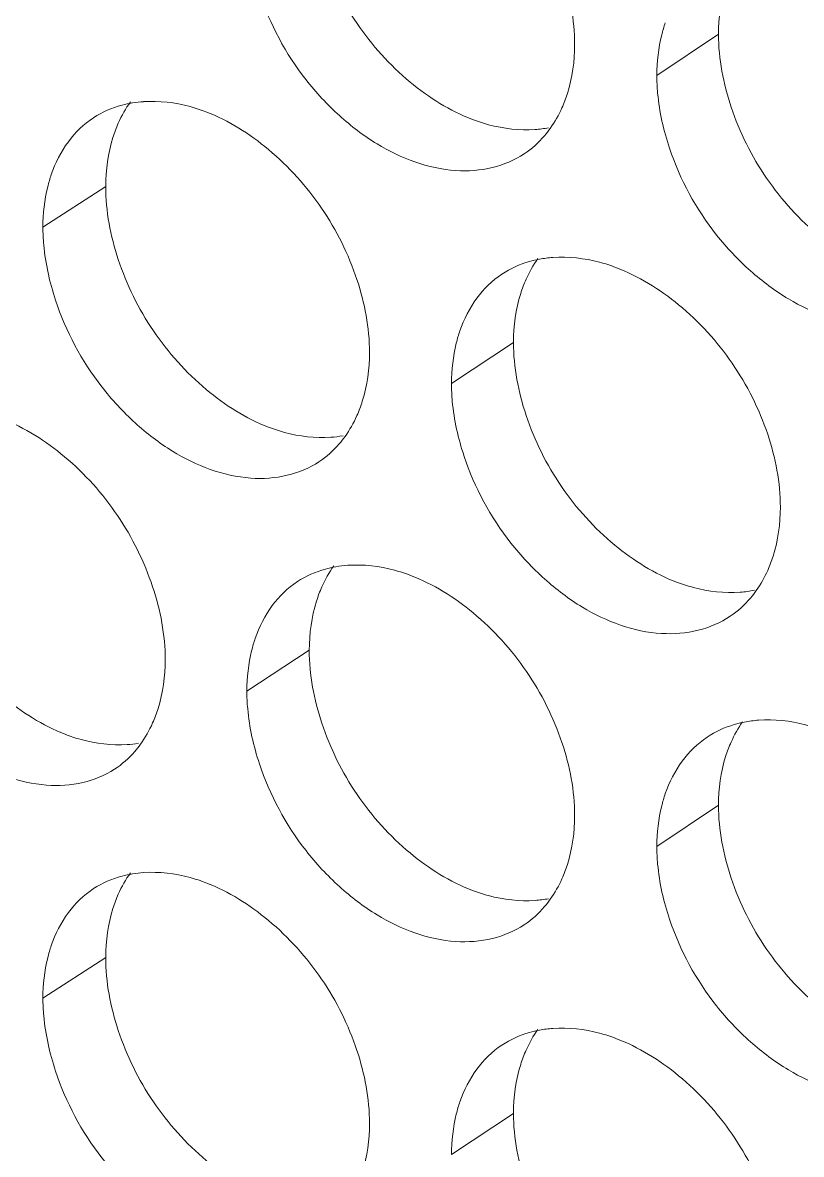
# Model space of a CAD drawing. Header units: millimetres. Extents: x 1177 to 4147, y 93 to 2194.
# Drawn here: x 2635.9 to 2643.86, y 749.05 to 760.61 of the extents above; entities that cross this region are included whole.
import ezdxf

# ---------------------------------------------------------------- set-up
doc = ezdxf.new("R2010")
doc.units = ezdxf.units.MM
doc.header["$LTSCALE"] = 0.1
doc.layers.get('0').update_dxf_attribs({"lineweight": 13})
doc.layers.add('标注', color=251, linetype='Continuous', lineweight=9)

# ---------------------------------------------------------------- blocks, each defined once
blk = doc.blocks.new('02')
for points, knots in [([(4627.348, 522.744), (4597.363, 531.299), (4553.55, 545.69), (4497.641, 568.487), (4458.71, 586.649), (4422.281, 606.068), (4388.51, 626.659), (4357.551, 648.334), (4338.416, 663.815), (4329.392, 671.722)], [0, 0, 0, 0, 0.278685, 0.411475, 0.539478, 0.662459, 0.780251, 0.892768, 1, 1, 1, 1]), ([(4626.906, 521.428), (4597.052, 529.945), (4553.424, 544.261), (4497.732, 566.923), (4458.929, 584.973), (4422.597, 604.269), (4388.892, 624.729), (4357.964, 646.263), (4338.829, 661.641), (4329.798, 669.496)], [0, 0, 0, 0, 0.278468, 0.411196, 0.539177, 0.662176, 0.780023, 0.892638, 1, 1, 1, 1]), ([(4628.518, 518.372), (4598.337, 526.935), (4554.235, 541.353), (4497.955, 564.22), (4458.766, 582.448), (4422.099, 601.945), (4388.114, 622.628), (4356.965, 644.402), (4337.717, 659.96), (4328.641, 667.907)], [0, 0, 0, 0, 0.278732, 0.411552, 0.539576, 0.662563, 0.780343, 0.892822, 1, 1, 1, 1]), ([(4328.202, 667.332), (4337.3, 659.316), (4356.601, 643.626), (4387.852, 621.677), (4421.956, 600.844), (4458.755, 581.215), (4498.091, 562.874), (4554.59, 539.876), (4598.873, 525.389), (4629.18, 516.79)], [0, 0, 0, 0, 0.107262, 0.219794, 0.337581, 0.460553, 0.588547, 0.721328, 1, 1, 1, 1])]:
    blk.add_open_spline(points, degree=3, knots=knots)
at = {"layer": '标注'}
for p, q in [((4544.868, 677.679), (4543.968, 677.079)), ((4535.921, 675.458), (4535.004, 674.864)), ((4535.921, 675.458), (4535.004, 674.864)), ((4541.875, 673.181), (4540.97, 672.583)), ((4541.875, 673.181), (4540.97, 672.583)), ((4538.893, 668.691), (4537.982, 668.095)), ((4544.868, 666.429), (4543.968, 665.829)), ((4535.921, 664.208), (4535.004, 663.614)), ((4541.875, 661.931), (4540.97, 661.333))]:
    blk.add_line(p, q, dxfattribs=at)
for centre, radius, start, end in [((4536.59, 674.972), 1.727, 93.8472, 99.2713), ((4536.59, 674.972), 1.727, 93.8472, 99.2713), ((4542.068, 678.015), 1.73, 274.0522, 280.545), ((4542.574, 672.683), 1.743, 94.0754, 100.4818), ((4542.574, 672.683), 1.743, 94.0754, 100.4818), ((4539.089, 673.516), 1.722, 273.9384, 279.9366), ((4539.089, 673.516), 1.722, 273.9384, 279.9366), ((4539.577, 668.199), 1.735, 93.9617, 99.8775), ((4545.059, 671.271), 1.738, 274.1654, 281.1515), ((4545.059, 671.271), 1.738, 274.1654, 281.1515), ((4545.582, 665.923), 1.752, 94.1885, 101.0843), ((4536.12, 669.024), 1.714, 273.8238, 279.3262), ((4536.59, 663.722), 1.727, 93.8472, 99.2713), ((4542.068, 666.765), 1.73, 274.0522, 280.545), ((4542.574, 661.433), 1.743, 94.0754, 100.4818)]:
    blk.add_arc(centre, radius, start, end, dxfattribs=at)
for points, knots in [([(4542.768, 677.53), (4542.768, 677.89), (4542.622, 678.637), (4542.109, 679.66), (4541.344, 680.505), (4540.704, 680.907), (4540.371, 681.033)], [0, 0, 0, 0, 0.241944, 0.50194, 0.761004, 1, 1, 1, 1]), ([(4538.893, 679.941), (4538.893, 679.581), (4539.037, 678.834), (4539.546, 677.809), (4540.308, 676.963), (4540.946, 676.561), (4541.278, 676.435)], [0, 0, 0, 0, 0.242248, 0.5024, 0.761305, 1, 1, 1, 1]), ([(4545.053, 678.601), (4545.022, 678.533), (4544.911, 678.238), (4544.868, 677.919), (4544.868, 677.679)], [0, 0, 0, 0, 0.237462, 1, 1, 1, 1]), ([(4538.166, 678.282), (4538.317, 677.827), (4538.665, 677.179), (4539.314, 676.484), (4540.007, 675.953), (4540.802, 675.65), (4541.563, 675.704), (4541.891, 675.842), (4542.032, 675.935)], [0, 0, 0, 0, 0.281854, 0.422466, 0.557209, 0.795252, 0.900604, 1, 1, 1, 1]), ([(4544.092, 677.848), (4544.072, 677.789), (4543.997, 677.539), (4543.968, 677.277), (4543.968, 677.079)], [0, 0, 0, 0, 0.239501, 1, 1, 1, 1]), ([(4544.868, 677.679), (4544.868, 677.319), (4545.014, 676.572), (4545.526, 675.549), (4546.294, 674.706), (4546.937, 674.307), (4547.27, 674.183)], [0, 0, 0, 0, 0.241933, 0.501777, 0.760722, 1, 1, 1, 1]), ([(4542.582, 676.606), (4542.613, 676.674), (4542.725, 676.97), (4542.768, 677.289), (4542.768, 677.53)], [0, 0, 0, 0, 0.237376, 1, 1, 1, 1]), ([(4543.968, 677.079), (4543.968, 676.992), (4543.986, 676.632), (4544.066, 676.275), (4544.154, 676.015)], [0, 0, 0, 0, 0.239668, 1, 1, 1, 1]), ([(4536.312, 676.677), (4536.261, 676.669), (4536.062, 676.626), (4535.871, 676.544), (4535.744, 676.462)], [0, 0, 0, 0, 0.256076, 1, 1, 1, 1]), ([(4536.312, 676.677), (4536.261, 676.669), (4536.062, 676.626), (4535.871, 676.544), (4535.744, 676.462)], [0, 0, 0, 0, 0.256076, 1, 1, 1, 1]), ([(4537.385, 676.547), (4537.309, 676.576), (4537.016, 676.673), (4536.701, 676.711), (4536.474, 676.696)], [0, 0, 0, 0, 0.264681, 1, 1, 1, 1]), ([(4537.385, 676.547), (4537.309, 676.576), (4537.016, 676.673), (4536.701, 676.711), (4536.474, 676.696)], [0, 0, 0, 0, 0.264681, 1, 1, 1, 1]), ([(4535.744, 676.462), (4535.602, 676.37), (4535.344, 676.12), (4535.185, 675.801), (4535.126, 675.631)], [0, 0, 0, 0, 0.484433, 1, 1, 1, 1]), ([(4535.744, 676.462), (4535.602, 676.37), (4535.344, 676.12), (4535.185, 675.801), (4535.126, 675.631)], [0, 0, 0, 0, 0.484433, 1, 1, 1, 1]), ([(4539.773, 673.037), (4539.773, 673.397), (4539.628, 674.145), (4539.118, 675.169), (4538.355, 676.016), (4537.717, 676.42), (4537.385, 676.547)], [0, 0, 0, 0, 0.242103, 0.502254, 0.761298, 1, 1, 1, 1]), ([(4539.773, 673.037), (4539.773, 673.397), (4539.628, 674.145), (4539.118, 675.169), (4538.355, 676.016), (4537.717, 676.42), (4537.385, 676.547)], [0, 0, 0, 0, 0.242103, 0.502254, 0.761298, 1, 1, 1, 1]), ([(4536.105, 676.382), (4536.074, 676.313), (4535.964, 676.018), (4535.921, 675.699), (4535.921, 675.458)], [0, 0, 0, 0, 0.236993, 1, 1, 1, 1]), ([(4536.105, 676.382), (4536.074, 676.313), (4535.964, 676.018), (4535.921, 675.699), (4535.921, 675.458)], [0, 0, 0, 0, 0.236993, 1, 1, 1, 1]), ([(4541.278, 676.435), (4541.354, 676.406), (4541.649, 676.31), (4541.964, 676.273), (4542.191, 676.289)], [0, 0, 0, 0, 0.264309, 1, 1, 1, 1]), ([(4542.032, 675.935), (4542.142, 676.008), (4542.277, 676.129), (4542.386, 676.269), (4542.412, 676.306)], [0, 0, 0, 0, 0.74538, 1, 1, 1, 1]), ([(4544.154, 676.015), (4544.306, 675.56), (4544.659, 674.911), (4545.315, 674.219), (4546.016, 673.691), (4546.82, 673.394), (4547.586, 673.456), (4547.916, 673.599), (4548.058, 673.694)], [0, 0, 0, 0, 0.281084, 0.421471, 0.556119, 0.794437, 0.900161, 1, 1, 1, 1]), ([(4535.126, 675.631), (4535.106, 675.572), (4535.033, 675.323), (4535.004, 675.062), (4535.004, 674.864)], [0, 0, 0, 0, 0.239208, 1, 1, 1, 1]), ([(4535.126, 675.631), (4535.106, 675.572), (4535.033, 675.323), (4535.004, 675.062), (4535.004, 674.864)], [0, 0, 0, 0, 0.239208, 1, 1, 1, 1]), ([(4535.921, 675.458), (4535.921, 675.098), (4536.065, 674.35), (4536.572, 673.325), (4537.331, 672.477), (4537.967, 672.073), (4538.298, 671.946)], [0, 0, 0, 0, 0.242407, 0.502714, 0.761597, 1, 1, 1, 1]), ([(4535.921, 675.458), (4535.921, 675.098), (4536.065, 674.35), (4536.572, 673.325), (4537.331, 672.477), (4537.967, 672.073), (4538.298, 671.946)], [0, 0, 0, 0, 0.242407, 0.502714, 0.761597, 1, 1, 1, 1]), ([(4535.004, 674.864), (4535.004, 674.778), (4535.022, 674.417), (4535.102, 674.061), (4535.188, 673.8)], [0, 0, 0, 0, 0.239546, 1, 1, 1, 1]), ([(4535.004, 674.864), (4535.004, 674.778), (4535.022, 674.417), (4535.102, 674.061), (4535.188, 673.8)], [0, 0, 0, 0, 0.239546, 1, 1, 1, 1]), ([(4542.257, 674.397), (4542.207, 674.388), (4542.013, 674.343), (4541.828, 674.26), (4541.705, 674.178)], [0, 0, 0, 0, 0.255672, 1, 1, 1, 1]), ([(4542.257, 674.397), (4542.207, 674.388), (4542.013, 674.343), (4541.828, 674.26), (4541.705, 674.178)], [0, 0, 0, 0, 0.255672, 1, 1, 1, 1]), ([(4543.368, 674.277), (4543.291, 674.306), (4542.995, 674.401), (4542.678, 674.438), (4542.45, 674.422)], [0, 0, 0, 0, 0.264388, 1, 1, 1, 1]), ([(4543.368, 674.277), (4543.291, 674.306), (4542.995, 674.401), (4542.678, 674.438), (4542.45, 674.422)], [0, 0, 0, 0, 0.264388, 1, 1, 1, 1]), ([(4541.705, 674.178), (4541.564, 674.085), (4541.31, 673.836), (4541.152, 673.521), (4541.093, 673.352)], [0, 0, 0, 0, 0.485181, 1, 1, 1, 1]), ([(4541.705, 674.178), (4541.564, 674.085), (4541.31, 673.836), (4541.152, 673.521), (4541.093, 673.352)], [0, 0, 0, 0, 0.485181, 1, 1, 1, 1]), ([(4545.772, 670.779), (4545.772, 671.139), (4545.626, 671.886), (4545.112, 672.908), (4544.343, 673.751), (4543.701, 674.152), (4543.368, 674.277)], [0, 0, 0, 0, 0.241786, 0.501627, 0.760712, 1, 1, 1, 1]), ([(4545.772, 670.779), (4545.772, 671.139), (4545.626, 671.886), (4545.112, 672.908), (4544.343, 673.751), (4543.701, 674.152), (4543.368, 674.277)], [0, 0, 0, 0, 0.241786, 0.501627, 0.760712, 1, 1, 1, 1]), ([(4542.06, 674.106), (4542.029, 674.037), (4541.918, 673.742), (4541.875, 673.422), (4541.875, 673.181)], [0, 0, 0, 0, 0.237286, 1, 1, 1, 1]), ([(4542.06, 674.106), (4542.029, 674.037), (4541.918, 673.742), (4541.875, 673.422), (4541.875, 673.181)], [0, 0, 0, 0, 0.237286, 1, 1, 1, 1]), ([(4535.188, 673.8), (4535.338, 673.346), (4535.684, 672.698), (4536.329, 672.002), (4537.019, 671.47), (4537.809, 671.163), (4538.567, 671.213), (4538.895, 671.349), (4539.035, 671.441)], [0, 0, 0, 0, 0.282242, 0.422968, 0.557759, 0.795664, 0.900828, 1, 1, 1, 1]), ([(4535.188, 673.8), (4535.338, 673.346), (4535.684, 672.698), (4536.329, 672.002), (4537.019, 671.47), (4537.809, 671.163), (4538.567, 671.213), (4538.895, 671.349), (4539.035, 671.441)], [0, 0, 0, 0, 0.282242, 0.422968, 0.557759, 0.795664, 0.900828, 1, 1, 1, 1]), ([(4541.093, 673.352), (4541.073, 673.293), (4540.999, 673.044), (4540.97, 672.781), (4540.97, 672.583)], [0, 0, 0, 0, 0.239402, 1, 1, 1, 1]), ([(4541.093, 673.352), (4541.073, 673.293), (4540.999, 673.044), (4540.97, 672.781), (4540.97, 672.583)], [0, 0, 0, 0, 0.239402, 1, 1, 1, 1]), ([(4541.875, 673.181), (4541.875, 672.822), (4542.02, 672.074), (4542.531, 671.051), (4543.296, 670.206), (4543.936, 669.805), (4544.269, 669.68)], [0, 0, 0, 0, 0.24209, 0.502088, 0.761013, 1, 1, 1, 1]), ([(4541.875, 673.181), (4541.875, 672.822), (4542.02, 672.074), (4542.531, 671.051), (4543.296, 670.206), (4543.936, 669.805), (4544.269, 669.68)], [0, 0, 0, 0, 0.24209, 0.502088, 0.761013, 1, 1, 1, 1]), ([(4539.589, 672.114), (4539.619, 672.182), (4539.73, 672.478), (4539.773, 672.797), (4539.773, 673.037)], [0, 0, 0, 0, 0.23723, 1, 1, 1, 1]), ([(4539.589, 672.114), (4539.619, 672.182), (4539.73, 672.478), (4539.773, 672.797), (4539.773, 673.037)], [0, 0, 0, 0, 0.23723, 1, 1, 1, 1]), ([(4540.97, 672.583), (4540.97, 672.497), (4540.987, 672.136), (4541.068, 671.78), (4541.154, 671.52)], [0, 0, 0, 0, 0.239627, 1, 1, 1, 1]), ([(4540.97, 672.583), (4540.97, 672.497), (4540.987, 672.136), (4541.068, 671.78), (4541.154, 671.52)], [0, 0, 0, 0, 0.239627, 1, 1, 1, 1]), ([(4536.79, 668.552), (4536.79, 668.912), (4536.645, 669.66), (4536.137, 670.685), (4535.377, 671.533), (4534.741, 671.939), (4534.41, 672.067)], [0, 0, 0, 0, 0.242263, 0.502569, 0.761592, 1, 1, 1, 1]), ([(4538.298, 671.946), (4538.374, 671.917), (4538.667, 671.82), (4538.981, 671.783), (4539.207, 671.798)], [0, 0, 0, 0, 0.264454, 1, 1, 1, 1]), ([(4538.298, 671.946), (4538.374, 671.917), (4538.667, 671.82), (4538.981, 671.783), (4539.207, 671.798)], [0, 0, 0, 0, 0.264454, 1, 1, 1, 1]), ([(4539.035, 671.441), (4539.145, 671.513), (4539.279, 671.633), (4539.388, 671.772), (4539.415, 671.809)], [0, 0, 0, 0, 0.745335, 1, 1, 1, 1]), ([(4539.035, 671.441), (4539.145, 671.513), (4539.279, 671.633), (4539.388, 671.772), (4539.415, 671.809)], [0, 0, 0, 0, 0.745335, 1, 1, 1, 1]), ([(4541.154, 671.52), (4541.306, 671.065), (4541.657, 670.417), (4542.309, 669.723), (4543.006, 669.193), (4543.806, 668.893), (4544.569, 668.952), (4544.899, 669.092), (4545.04, 669.186)], [0, 0, 0, 0, 0.281468, 0.421967, 0.556662, 0.794843, 0.900382, 1, 1, 1, 1]), ([(4541.154, 671.52), (4541.306, 671.065), (4541.657, 670.417), (4542.309, 669.723), (4543.006, 669.193), (4543.806, 668.893), (4544.569, 668.952), (4544.899, 669.092), (4545.04, 669.186)], [0, 0, 0, 0, 0.281468, 0.421967, 0.556662, 0.794843, 0.900382, 1, 1, 1, 1]), ([(4532.96, 670.982), (4532.96, 670.622), (4533.104, 669.874), (4533.608, 668.848), (4534.364, 667.998), (4534.999, 667.592), (4535.328, 667.464)], [0, 0, 0, 0, 0.242567, 0.503029, 0.761892, 1, 1, 1, 1]), ([(4545.587, 669.856), (4545.618, 669.924), (4545.729, 670.219), (4545.772, 670.539), (4545.772, 670.779)], [0, 0, 0, 0, 0.237534, 1, 1, 1, 1]), ([(4545.587, 669.856), (4545.618, 669.924), (4545.729, 670.219), (4545.772, 670.539), (4545.772, 670.779)], [0, 0, 0, 0, 0.237534, 1, 1, 1, 1]), ([(4539.279, 669.909), (4539.229, 669.9), (4539.032, 669.856), (4538.844, 669.774), (4538.719, 669.692)], [0, 0, 0, 0, 0.255872, 1, 1, 1, 1]), ([(4540.371, 669.783), (4540.295, 669.812), (4540, 669.908), (4539.684, 669.946), (4539.457, 669.93)], [0, 0, 0, 0, 0.264534, 1, 1, 1, 1]), ([(4538.719, 669.692), (4538.578, 669.599), (4538.322, 669.35), (4538.163, 669.033), (4538.104, 668.863)], [0, 0, 0, 0, 0.48481, 1, 1, 1, 1]), ([(4542.768, 666.28), (4542.768, 666.64), (4542.622, 667.387), (4542.109, 668.41), (4541.344, 669.255), (4540.704, 669.657), (4540.371, 669.783)], [0, 0, 0, 0, 0.241944, 0.50194, 0.761004, 1, 1, 1, 1]), ([(4544.269, 669.68), (4544.346, 669.652), (4544.641, 669.557), (4544.957, 669.52), (4545.185, 669.537)], [0, 0, 0, 0, 0.264165, 1, 1, 1, 1]), ([(4544.269, 669.68), (4544.346, 669.652), (4544.641, 669.557), (4544.957, 669.52), (4545.185, 669.537)], [0, 0, 0, 0, 0.264165, 1, 1, 1, 1]), ([(4539.077, 669.615), (4539.047, 669.547), (4538.936, 669.251), (4538.893, 668.932), (4538.893, 668.691)], [0, 0, 0, 0, 0.237139, 1, 1, 1, 1]), ([(4545.04, 669.186), (4545.15, 669.26), (4545.285, 669.382), (4545.394, 669.523), (4545.42, 669.56)], [0, 0, 0, 0, 0.745425, 1, 1, 1, 1]), ([(4545.04, 669.186), (4545.15, 669.26), (4545.285, 669.382), (4545.394, 669.523), (4545.42, 669.56)], [0, 0, 0, 0, 0.745425, 1, 1, 1, 1]), ([(4532.221, 669.326), (4532.37, 668.872), (4532.714, 668.224), (4533.356, 667.527), (4534.041, 666.993), (4534.827, 666.684), (4535.582, 666.73), (4535.909, 666.863), (4536.049, 666.954)], [0, 0, 0, 0, 0.282632, 0.423473, 0.558313, 0.796079, 0.901055, 1, 1, 1, 1]), ([(4538.104, 668.863), (4538.084, 668.804), (4538.01, 668.555), (4537.982, 668.293), (4537.982, 668.095)], [0, 0, 0, 0, 0.239305, 1, 1, 1, 1]), ([(4538.893, 668.691), (4538.893, 668.331), (4539.037, 667.584), (4539.546, 666.559), (4540.308, 665.713), (4540.946, 665.311), (4541.278, 665.185)], [0, 0, 0, 0, 0.242248, 0.5024, 0.761305, 1, 1, 1, 1]), ([(4536.606, 667.629), (4536.636, 667.697), (4536.747, 667.993), (4536.79, 668.312), (4536.79, 668.552)], [0, 0, 0, 0, 0.237083, 1, 1, 1, 1]), ([(4537.982, 668.095), (4537.982, 668.009), (4537.999, 667.648), (4538.079, 667.292), (4538.166, 667.032)], [0, 0, 0, 0, 0.239586, 1, 1, 1, 1]), ([(4545.245, 667.642), (4545.196, 667.632), (4545.005, 667.586), (4544.822, 667.503), (4544.701, 667.421)], [0, 0, 0, 0, 0.255479, 1, 1, 1, 1]), ([(4546.375, 667.528), (4546.298, 667.556), (4546, 667.651), (4545.683, 667.687), (4545.454, 667.67)], [0, 0, 0, 0, 0.264244, 1, 1, 1, 1]), ([(4535.328, 667.464), (4535.404, 667.435), (4535.696, 667.338), (4536.009, 667.299), (4536.234, 667.314)], [0, 0, 0, 0, 0.264601, 1, 1, 1, 1]), ([(4544.701, 667.421), (4544.561, 667.328), (4544.309, 667.08), (4544.151, 666.766), (4544.092, 666.598)], [0, 0, 0, 0, 0.485545, 1, 1, 1, 1]), ([(4536.049, 666.954), (4536.159, 667.026), (4536.293, 667.144), (4536.402, 667.282), (4536.428, 667.319)], [0, 0, 0, 0, 0.74529, 1, 1, 1, 1]), ([(4545.053, 667.351), (4545.022, 667.283), (4544.911, 666.988), (4544.868, 666.669), (4544.868, 666.429)], [0, 0, 0, 0, 0.237462, 1, 1, 1, 1]), ([(4538.166, 667.032), (4538.317, 666.577), (4538.665, 665.929), (4539.314, 665.234), (4540.007, 664.703), (4540.802, 664.4), (4541.563, 664.454), (4541.891, 664.592), (4542.032, 664.685)], [0, 0, 0, 0, 0.281854, 0.422466, 0.557209, 0.795252, 0.900604, 1, 1, 1, 1]), ([(4544.092, 666.598), (4544.072, 666.539), (4543.997, 666.289), (4543.968, 666.027), (4543.968, 665.829)], [0, 0, 0, 0, 0.239501, 1, 1, 1, 1]), ([(4544.868, 666.429), (4544.868, 666.069), (4545.014, 665.322), (4545.526, 664.299), (4546.294, 663.456), (4546.937, 663.057), (4547.27, 662.933)], [0, 0, 0, 0, 0.241933, 0.501777, 0.760722, 1, 1, 1, 1]), ([(4542.582, 665.356), (4542.613, 665.424), (4542.725, 665.72), (4542.768, 666.039), (4542.768, 666.28)], [0, 0, 0, 0, 0.237376, 1, 1, 1, 1]), ([(4543.968, 665.829), (4543.968, 665.742), (4543.986, 665.382), (4544.066, 665.025), (4544.154, 664.765)], [0, 0, 0, 0, 0.239668, 1, 1, 1, 1]), ([(4536.312, 665.427), (4536.261, 665.419), (4536.062, 665.376), (4535.871, 665.294), (4535.744, 665.212)], [0, 0, 0, 0, 0.256076, 1, 1, 1, 1]), ([(4537.385, 665.297), (4537.309, 665.326), (4537.016, 665.423), (4536.701, 665.461), (4536.474, 665.446)], [0, 0, 0, 0, 0.264681, 1, 1, 1, 1]), ([(4539.773, 661.787), (4539.773, 662.147), (4539.628, 662.895), (4539.118, 663.919), (4538.355, 664.766), (4537.717, 665.17), (4537.385, 665.297)], [0, 0, 0, 0, 0.242103, 0.502254, 0.761298, 1, 1, 1, 1]), ([(4535.744, 665.212), (4535.602, 665.12), (4535.344, 664.87), (4535.185, 664.551), (4535.126, 664.381)], [0, 0, 0, 0, 0.484433, 1, 1, 1, 1]), ([(4536.105, 665.132), (4536.074, 665.063), (4535.964, 664.768), (4535.921, 664.449), (4535.921, 664.208)], [0, 0, 0, 0, 0.236993, 1, 1, 1, 1]), ([(4541.278, 665.185), (4541.354, 665.156), (4541.649, 665.06), (4541.964, 665.023), (4542.191, 665.039)], [0, 0, 0, 0, 0.264309, 1, 1, 1, 1]), ([(4542.032, 664.685), (4542.142, 664.758), (4542.277, 664.879), (4542.386, 665.019), (4542.412, 665.056)], [0, 0, 0, 0, 0.74538, 1, 1, 1, 1]), ([(4544.154, 664.765), (4544.306, 664.31), (4544.659, 663.661), (4545.315, 662.969), (4546.016, 662.441), (4546.82, 662.144), (4547.586, 662.206), (4547.916, 662.349), (4548.058, 662.444)], [0, 0, 0, 0, 0.281084, 0.421471, 0.556119, 0.794437, 0.900161, 1, 1, 1, 1]), ([(4535.126, 664.381), (4535.106, 664.322), (4535.033, 664.073), (4535.004, 663.812), (4535.004, 663.614)], [0, 0, 0, 0, 0.239208, 1, 1, 1, 1]), ([(4535.921, 664.208), (4535.921, 663.848), (4536.065, 663.1), (4536.572, 662.075), (4537.331, 661.227), (4537.967, 660.823), (4538.298, 660.696)], [0, 0, 0, 0, 0.242407, 0.502714, 0.761597, 1, 1, 1, 1]), ([(4535.004, 663.614), (4535.004, 663.528), (4535.022, 663.167), (4535.102, 662.811), (4535.188, 662.55)], [0, 0, 0, 0, 0.239546, 1, 1, 1, 1]), ([(4542.257, 663.147), (4542.207, 663.138), (4542.013, 663.093), (4541.828, 663.01), (4541.705, 662.928)], [0, 0, 0, 0, 0.255672, 1, 1, 1, 1]), ([(4543.368, 663.027), (4543.291, 663.056), (4542.995, 663.151), (4542.678, 663.188), (4542.45, 663.172)], [0, 0, 0, 0, 0.264388, 1, 1, 1, 1]), ([(4541.705, 662.928), (4541.564, 662.835), (4541.31, 662.586), (4541.152, 662.271), (4541.093, 662.102)], [0, 0, 0, 0, 0.485181, 1, 1, 1, 1]), ([(4545.772, 659.529), (4545.772, 659.889), (4545.626, 660.636), (4545.112, 661.658), (4544.343, 662.501), (4543.701, 662.902), (4543.368, 663.027)], [0, 0, 0, 0, 0.241786, 0.501627, 0.760712, 1, 1, 1, 1]), ([(4542.06, 662.856), (4542.029, 662.787), (4541.918, 662.492), (4541.875, 662.172), (4541.875, 661.931)], [0, 0, 0, 0, 0.237286, 1, 1, 1, 1]), ([(4535.188, 662.55), (4535.338, 662.096), (4535.684, 661.448), (4536.329, 660.752), (4537.019, 660.22), (4537.809, 659.913), (4538.567, 659.963), (4538.895, 660.099), (4539.035, 660.191)], [0, 0, 0, 0, 0.282242, 0.422968, 0.557759, 0.795664, 0.900828, 1, 1, 1, 1]), ([(4541.093, 662.102), (4541.073, 662.043), (4540.999, 661.794), (4540.97, 661.531), (4540.97, 661.333)], [0, 0, 0, 0, 0.239402, 1, 1, 1, 1]), ([(4541.875, 661.931), (4541.875, 661.572), (4542.02, 660.824), (4542.531, 659.801), (4543.296, 658.956), (4543.936, 658.555), (4544.269, 658.43)], [0, 0, 0, 0, 0.24209, 0.502088, 0.761013, 1, 1, 1, 1]), ([(4539.589, 660.864), (4539.619, 660.932), (4539.73, 661.228), (4539.773, 661.547), (4539.773, 661.787)], [0, 0, 0, 0, 0.23723, 1, 1, 1, 1])]:
    blk.add_open_spline(points, degree=3, knots=knots, dxfattribs=at)
for points in [[(4536.282, 676.692), (4536.212, 676.595), (4536.153, 676.49), (4536.105, 676.382)], [(4536.282, 676.692), (4536.212, 676.595), (4536.153, 676.49), (4536.105, 676.382)], [(4542.412, 676.306), (4542.479, 676.4), (4542.535, 676.501), (4542.582, 676.606)], [(4542.23, 674.405), (4542.163, 674.312), (4542.107, 674.211), (4542.06, 674.106)], [(4542.23, 674.405), (4542.163, 674.312), (4542.107, 674.211), (4542.06, 674.106)], [(4539.415, 671.809), (4539.483, 671.904), (4539.541, 672.007), (4539.589, 672.114)], [(4539.415, 671.809), (4539.483, 671.904), (4539.541, 672.007), (4539.589, 672.114)], [(4539.25, 669.92), (4539.182, 669.825), (4539.124, 669.722), (4539.077, 669.615)], [(4545.42, 669.56), (4545.485, 669.653), (4545.541, 669.752), (4545.587, 669.856)], [(4545.42, 669.56), (4545.485, 669.653), (4545.541, 669.752), (4545.587, 669.856)], [(4536.428, 667.319), (4536.498, 667.415), (4536.557, 667.52), (4536.606, 667.629)], [(4545.22, 667.647), (4545.155, 667.555), (4545.099, 667.455), (4545.053, 667.351)], [(4536.282, 665.442), (4536.212, 665.345), (4536.153, 665.24), (4536.105, 665.132)], [(4542.412, 665.056), (4542.479, 665.15), (4542.535, 665.251), (4542.582, 665.356)], [(4542.23, 663.155), (4542.163, 663.062), (4542.107, 662.961), (4542.06, 662.856)]]:
    blk.add_open_spline(points, degree=3, dxfattribs=at)

msp = doc.modelspace()

# ---------------------------------------------------------------- block references
at = {"xscale": 0.7, "yscale": 0.7, "zscale": 0.7}
msp.add_blockref('02', (-538.391, 286.112), dxfattribs=at)

doc.saveas('drawing.dxf')
